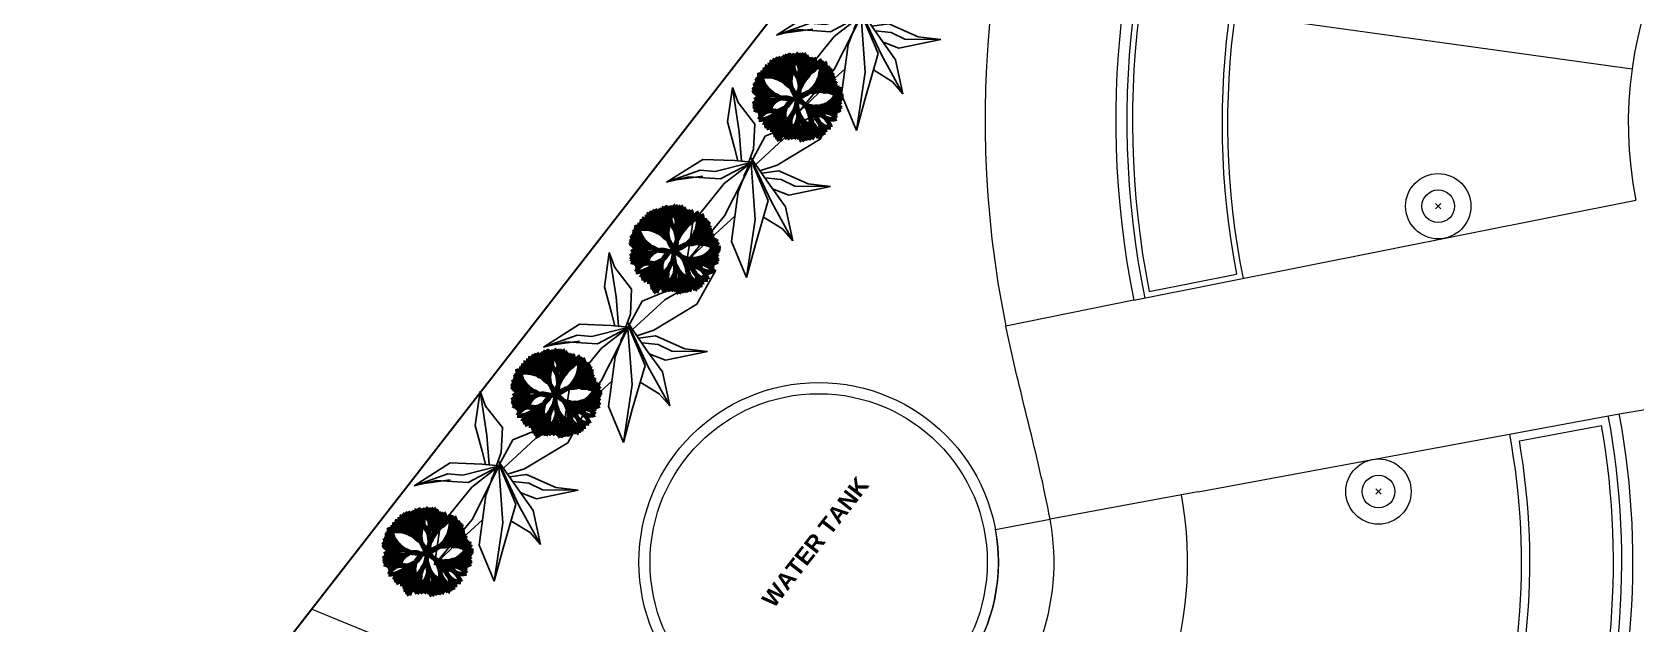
# Model space of a CAD drawing. Header units: metres. Extents: x 251860 to 269438, y 1966787 to 1972367.
# Drawn here: x 266822 to 267411, y 1969971 to 1970188 of the extents above; entities that cross this region are included whole.
import ezdxf

# ---------------------------------------------------------------- set-up
doc = ezdxf.new("R2010")
doc.units = ezdxf.units.M
doc.header["$MEASUREMENT"] = 0
doc.header["$PDMODE"] = 3
doc.header["$PDSIZE"] = -2
doc.layers.get('0').update_dxf_attribs({"linetype": 'CONTINUOUS', "lineweight": 100})
for name, color, linetype in [('PDF3_POINTS_line', 6, 'CONTINUOUS'), ('PDF3_Text', 7, 'CONTINUOUS'), ('zelen', 74, 'CONTINUOUS')]:
    doc.layers.add(name, color=color, linetype=linetype)
doc.layers.add('Wall', color=7, linetype='CONTINUOUS', lineweight=20)
doc.styles.add('PDF Arial Bold', font='arialbd.ttf')

# ---------------------------------------------------------------- blocks, each defined once
blk = doc.blocks.new('z_25')
at = {"linetype": 'ByBlock', "lineweight": -2}
for p, q in [((-76, 536), (-39, 751)), ((-61, 377), (-39, 751)), ((-39, 751), (76, 531)), ((-406, 611), (-194, 482)), ((-327, 408), (-406, 611)), ((-232, 280), (-406, 611)), ((-116, 339), (-76, 536)), ((76, 531), (61, 212)), ((-228, 135), (-327, 408)), ((-194, 482), (-41, 202)), ((234, 234), (362, 421)), ((362, 421), (262, 169)), ((269, 311), (362, 421)), ((0, 0), (-61, 377)), ((97, 202), (269, 311)), ((199, 255), (321, 374)), ((-407, 227), (-506, 250)), ((-506, 250), (-341, 103)), ((-506, 250), (-249, 130)), ((-265, 238), (-407, 227)), ((-2, 9), (-232, 280)), ((61, 212), (7, 23)), ((153, 185), (234, 234)), ((-341, 103), (-181, 50)), ((-249, 130), (6, -10)), ((4, -4), (-228, 135)), ((-41, 202), (11, 7)), ((8, 18), (97, 202)), ((10, 12), (153, 185)), ((262, 169), (95, 56)), ((-496, -170), (-314, 31)), ((-314, 31), (-206, 59)), ((-127, 31), (-217, -21)), ((-181, 50), (25, -22)), ((-93, 19), (-171, -57)), ((-141, -79), (-74, 13)), ((-10, 100), (28, -183)), ((95, 56), (0, 0)), ((16, 9), (40, -74)), ((178, -109), (56, 32)), ((142, -10), (76, 44)), ((-311, -39), (-496, -170)), ((-370, -100), (-496, -170)), ((-171, -57), (-370, -100)), ((-217, -21), (-311, -39)), ((-265, -373), (-141, -79)), ((-30, -3), (-83, -276)), ((40, -74), (127, -207)), ((274, -116), (142, -10)), ((28, -183), (-124, -430)), ((378, -310), (178, -109)), ((378, -310), (274, -116)), ((-83, -276), (-233, -619)), ((127, -207), (293, -254)), ((293, -254), (378, -310)), ((-233, -619), (-265, -373)), ((-124, -430), (-233, -619))]:
    blk.add_line(p, q, dxfattribs=at)
blk = doc.blocks.new('z_68')
at = {"color": 86, "linetype": 'Continuous'}
for centre, radius, start, end in [((-148, 370), 147, 183.6832, 248.8474), ((-352, 220), 152, 4.7143, 67.8163), ((-81, 413), 180, 193.5994, 242.7133), ((-291, 243), 133, 4.9325, 74.201), ((-166, 394), 60.4, 141.6219, 241.8227), ((-330, 352), 142, 353.7714, 34.3944), ((-151, 419), 50.6, 146.2148, 215.5863), ((-254, 417), 67.6, 336.8375, 25.7602), ((-106, 423), 77.2, 158.8629, 231.8014), ((-285, 366), 137, 354.9299, 38.2776), ((-127, 434), 34.5, 125.1476, 215.1675), ((-186, 441), 44.3, 315.9686, 28.5539), ((1, 387), 149, 148.1293, 211.6066), ((-273, 379), 170, 332.7316, 30.423), ((-39, 429), 72.7, 136.9706, 214.0961), ((-165, 436), 84.9, 322.5461, 30.2051), ((-34, 455), 51.6, 143.4666, 212.636), ((-103, 454), 42.1, 308.0621, 48.0716), ((-26, 476), 35.4, 162.0876, 254.9372), ((-62, 455), 32.1, 336.7056, 85.2676), ((35, 448), 61.2, 148.6867, 206.3859), ((-44, 447), 42.6, 315.3788, 50.8821), ((98, 426), 97.5, 144.1247, 209.9983), ((-41, 432), 79.2, 313.0665, 40.4805), ((148, 372), 120, 145.6159, 212.0121), ((-73, 376), 138, 329.0835, 27.8381), ((97, 451), 46.7, 135.7289, 216.7307), ((28, 451), 48.5, 313.9166, 42.0854), ((159, 385), 94.9, 134.1111, 205.5497), ((-4, 413), 105, 318.2431, 22.2882), ((248, 304), 161, 142.2526, 184.7932), ((11, 371), 113, 315.1897, 16.2404), ((163, 412), 64.7, 118.1173, 194.1612), ((59, 451), 75.7, 305.529, 13.8056), ((208, 373), 87.1, 135.6289, 203.2703), ((88, 357), 108, 293.0154, 1.6548), ((66, 403), 85.3, 320.2817, 21.1504), ((93, 387), 79.9, 299.7947, 10.8598), ((218, 278), 84.8, 104.8433, 190.8351), ((232, 325), 97.2, 128.4546, 183.4176), ((163, 444), 19.1, 87.7834, 216.2289), ((136, 455), 28.8, 295.9976, 16.1714), ((202, 400), 51.9, 112.7761, 185.856), ((135, 439), 47.5, 288.713, 11.2589), ((227, 381), 53.3, 104.201, 194.4012), ((124, 434), 89.9, 304.2378, 359.5829), ((205, 421), 24.3, 99.2784, 171.3916), ((184, 440), 17.6, 266.1586, 15.4849), ((255, 311), 60.3, 91.8605, 175.7336), ((192, 374), 61.2, 275.8545, 358.0593), ((194, 411), 53.4, 276.1637, 357.1543), ((249, 361), 46.8, 91.7786, 182.4828), ((198, 427), 32.2, 287.5588, 1.0547), ((239, 401), 28.3, 107.0612, 187.7677), ((240, 389), 52.6, 274.952, 350.0502), ((309, 312), 69.7, 104.8358, 158.3298), ((321, 326), 44.9, 97.023, 194.188), ((256, 379), 67.9, 291.8243, 352.6819), ((-398, 39), 158, 15.6317, 103.0399), ((-235, 317), 234, 211.6708, 264.7928), ((-258, 374), 196, 226.8371, 279.6115), ((-398, -104), 335, 57.1, 88.9879), ((-266, 327), 116, 193.4902, 265.1113), ((-399, 162), 139, 21.1582, 81.5772), ((-242, 361), 98.4, 190.1254, 258.4489), ((-368, 237), 110, 14.1334, 74.4408), ((125, 285), 76.7, 129.5904, 214.9904), ((248, 164), 196, 127.2528, 187.8803), ((-115, 310), 247, 313.1476, 1.2102), ((4, 303), 82.6, 311.7047, 29.8857), ((75, 306), 133, 282.2224, 2.3823), ((303, 130), 205, 117.7333, 167.1791), ((188, 277), 62.5, 260.6789, 0.9431), ((257, 197), 80.9, 94.8183, 164.0455), ((289, 258), 86.3, 96.7641, 173.2337), ((210, 336), 69.2, 265.9009, 6.4786), ((347, 228), 103, 105.7731, 167.7334), ((186, 370), 140, 295.6392, 342.2693), ((393, 160), 155, 109.4994, 136.9089), ((291, 311), 50.8, 259.0641, 354.3395), ((273, 287), 132, 273.4935, 346.3568), ((402, 133), 123, 90.3381, 167.7122), ((387, 212), 83.4, 126.1873, 171.9), ((297, 265), 42.8, 283.5886, 18.8322), ((342, 298), 31.9, 79.6966, 175.7556), ((310, 336), 39.2, 271.4011, 348.9236), ((382, 245), 44.7, 92.1528, 177.3641), ((329, 296), 50.9, 278.2551, 352.0256), ((366, 206), 66.3, 264.1118, 349.9981), ((368, 288), 33.3, 255.9485, 344.7487), ((391, 252), 29, 71.8727, 177.5899), ((418, 141), 55.5, 76.143, 176.5124), ((420, 175), 53.4, 80.2322, 170.7901), ((379, 233), 50.4, 256.6638, 354.3586), ((-405, -51), 133, 47.6242, 116.3703), ((-369, 191), 155, 232.3928, 289.0729), ((-333, -142), 183, 70.5173, 130.8948), ((-427, 393), 397, 266.2174, 293.1983), ((-403, -24), 142, 55.0608, 109.8401), ((-372, 206), 125, 230.921, 294.5931), ((-372, 182), 229, 262.8943, 317.9077), ((-220, -236), 262, 87.5171, 133.5965), ((264, 219), 170, 252.2856, 312.6971), ((377, 128), 95.7, 232.041, 317.4503), ((396, -93), 165, 71.9408, 116.9441), ((347, 195), 91.2, 260.6816, 336.3986), ((440, 26), 133, 94.1518, 143.8725), ((392, 135), 68.4, 244.6403, 341.1924), ((445, 14), 100, 83.6931, 144.2356), ((441, -48), 91.5, 58.3812, 119.5333), ((443, 87), 72.9, 228.9093, 308.5468), ((-459, -121), 23.8, 64.3194, 180.1506), ((-487, -75), 46.8, 274.775, 327.7433), ((-450, -106), 32.2, 63.8642, 164.9126), ((-472, -42), 56.6, 260.8137, 319.621), ((-426, -105), 61.6, 75.5349, 147.3156), ((-466, 12), 84.2, 261.5672, 316.5813), ((-383, -96), 89.8, 75.3344, 144.8904), ((-442, 56), 101, 261.6902, 318.8637), ((-444, -62), 50.8, 260.8552, 343.7736), ((-410, -121), 42.6, 66.2708, 168.5265), ((-371, -131), 84.1, 73.7967, 136.5993), ((-406, -7), 72, 248.2341, 323.5826), ((-473, 104), 235, 280.7516, 321.5123), ((-261, -247), 207, 96.4976, 144.4202), ((-356, -221), 77, 69.1503, 149.5623), ((-417, -48), 134, 267.8781, 309.7178), ((-402, 120), 266, 267.6527, 316.8691), ((-229, -313), 248, 84.6724, 137.8772), ((-325, -244), 85.4, 69.7783, 150.4858), ((-384, -75), 128, 263.3238, 315.6901), ((-355, -97), 140, 263.7718, 329.9129), ((-264, -284), 116, 73.1013, 155.8555), ((-292, -107), 156, 271.8374, 352.1545), ((-77, -348), 226, 105.8021, 157.9309), ((147, -250), 172, 26.7163, 89.4654), ((312, 15), 188, 209.5725, 266.6092), ((223, -286), 206, 45.5953, 96.7829), ((350, 80), 220, 227.6582, 274.5736), ((179, -287), 140, 15.2055, 73.4335), ((348, -122), 133, 193.5469, 255.092), ((332, 62), 164, 241.9956, 297.1513), ((332, -255), 187, 66.3523, 112.9171), ((274, -224), 54.5, 16.1716, 103.2737), ((316, -152), 56.9, 200.7434, 279.5426), ((268, -225), 92.1, 14.4757, 85.2332), ((422, -44), 171, 212.358, 247.8743), ((409, -100), 99, 207.6518, 275.7647), ((320, -262), 118, 32.6713, 88.8509), ((317, -335), 229, 53.1036, 87.7156), ((423, -42), 113, 214.2354, 286.3594), ((416, -196), 152, 64.2867, 119.6833), ((407, 79), 157, 245.2293, 298.7459), ((430, -22), 105, 229.1074, 294.3725), ((401, -221), 124, 55.0763, 106.547), ((476, -105), 102, 81.9806, 141.5702), ((429, 13), 63.5, 239.4601, 343.3963), ((428, -185), 104, 59.4734, 103.628), ((448, -11), 90.4, 240.5694, 291.3512), ((-248, -356), 102, 116.357, 160.3901), ((-350, -259), 63.8, 275.5656, 352.3302), ((-264, -291), 70.8, 102.1715, 174.8796), ((-355, -209), 78.6, 285.4191, 349.1615), ((-226, -331), 72.9, 94.9728, 190.34), ((-342, -240), 113, 293.1081, 353.7713), ((-243, -376), 54.5, 100.2324, 168.3254), ((-312, -299), 67.3, 283.4977, 339.7801), ((-198, -420), 96.4, 100.3612, 150.1928), ((-276, -309), 63.6, 265.5089, 337.9725), ((-186, -415), 75.8, 99.379, 165.6267), ((-259, -338), 58.7, 270.0752, 352.9011), ((-94, -340), 150, 117.0311, 178.4753), ((-291, -216), 128, 291.2352, 1.3744), ((-127, -364), 91.5, 116.0884, 168.1091), ((-249, -267), 85, 292.8853, 348.9183), ((-153, -397), 62.9, 129.034, 190.2749), ((-236, -314), 103, 294.3385, 349.2686), ((-116, -410), 77.8, 105.2898, 178.5727), ((-216, -253), 100, 283.8028, 342.1607), ((-94, -383), 103, 105.3834, 161.1006), ((84, -385), 222, 125.4495, 194.3833), ((-54, -309), 133, 352.8763, 53.6923), ((-70, -482), 268, 18.4462, 59.431), ((239, -234), 173, 185.6314, 251.5275), ((208, -332), 136, 176.6795, 236.2095), ((-10, -437), 143, 357.2572, 51.8918), ((-34, -617), 359, 46.026, 63.8202), ((206, -276), 83.2, 193.0285, 276.8178), ((171, -403), 91.4, 35.6397, 95.7045), ((228, -277), 74.1, 207.5481, 283.7961), ((258, -321), 38.5, 187.7168, 304.4986), ((218, -413), 85.4, 44.1762, 85.3443), ((263, -374), 53.9, 29.3099, 111.5931), ((293, -291), 59.6, 216.5656, 287.0761), ((254, -301), 66, 4.7965, 82.2404), ((331, -229), 67.2, 180.7734, 260.5601), ((326, -295), 47.2, 161.1105, 274.4944), ((274, -339), 54.9, 357.0116, 85.6827), ((373, -199), 73.4, 188.605, 258.98), ((297, -275), 62.4, 2.8758, 86.327), ((282, -338), 85.8, 25.3111, 73.0248), ((362, -249), 52.9, 189.1464, 267.3617), ((328, -333), 33, 5.791, 111.6106), ((352, -294), 36.5, 193.7223, 284.1234), ((320, -250), 58.9, 353.8825, 92.0321), ((405, -178), 82.4, 191.172, 251.9177), ((-244, -369), 48.9, 306.3661, 19.1068), ((-168, -434), 34, 99.6572, 183.1618), ((-212, -399), 37.6, 286.0562, 356.8357), ((-157, -438), 31.8, 127.0247, 210.2404), ((-194, -427), 28.3, 290.487, 37.5911), ((-131, -411), 37.8, 113.8463, 210.2532), ((-173, -395), 36.2, 285.924, 44.7697), ((-166, -429), 28.7, 284.6561, 26.2956), ((-109, -453), 48.7, 132.16, 189.1742), ((-94, -450), 30.3, 127.5503, 224.1965), ((-128, -447), 27.1, 297.2401, 57.4513), ((-32, -425), 72.5, 123.3541, 203.8422), ((-145, -397), 74.3, 309.3952, 19.6081), ((-32, -551), 241, 25.0348, 53.1431), ((200, -363), 87, 176.7389, 261.4389), ((91, -529), 154, 36.3427, 69.5492), ((223, -353), 85, 201.8372, 264.0548), ((232, -364), 64.8, 172.1213, 265.1214), ((168, -415), 60, 346.9987, 90.244), ((205, -413), 50.4, 10.8525, 89.1645), ((255, -353), 50.5, 190.9945, 269.0226), ((267, -348), 40.7, 194.689, 281.2603), ((223, -413), 58.3, 25.7085, 81.5835), ((285, -360), 25.5, 194.9585, 313.0302), ((244, -480), 117, 60.0427, 80.4027), ((299, -344), 30.3, 211.4703, 327.2679), ((297, -419), 64.6, 64.9944, 110.7064)]:
    blk.add_arc(centre, radius, start, end, dxfattribs=at)
at = {"color": 244, "ltscale": 2}
for centre, radius, start, end in [((94, 402), 285, 182.7633, 220.2681), ((-279, 256), 159, 350.9158, 56.4676), ((197, 250), 316, 140.1927, 231.9127), ((197, 250), 316, 140.1927, 231.9127), ((-294, 195), 354, 326.6718, 45.9965), ((-294, 195), 354, 326.6718, 45.9965), ((-124, 378), 213, 211.7537, 257.205), ((-312, 108), 158, 24.1229, 87.271), ((-211, 7), 168, 8.8778, 118.165), ((-211, 7), 168, 8.8778, 118.165), ((-81, 266), 118, 180.6823, 254.9928), ((-205, 167), 97.1, 347.7275, 86.5018), ((-27, 241), 242, 276.8124, 355.2462), ((273, -49), 276, 102.4187, 169.64), ((-27, 241), 242, 276.8124, 355.2462), ((273, -49), 276, 102.4187, 169.64), ((320, 142), 120, 96.5443, 185.0063), ((195, 244), 113, 273.2227, 8.7941), ((-305, -139), 225, 52.3333, 100.5116), ((-218, 203), 175, 223.0994, 285.2758), ((-88, 255), 226, 206.1263, 280.9166), ((-88, 255), 226, 206.1263, 280.9166), ((-116, -147), 189, 51.4847, 150.4796), ((-116, -147), 189, 51.4847, 150.4796), ((-185, 217), 285, 250.5559, 310.8185), ((-185, 217), 285, 250.5559, 310.8185), ((123, -256), 284, 115.2559, 188.7459), ((123, -256), 284, 115.2559, 188.7459), ((-292, -35), 296, 296.9632, 7.0387), ((-292, -35), 296, 296.9632, 7.0387), ((250, -66), 257, 164.9611, 278.5253), ((250, -66), 257, 164.9611, 278.5253), ((221, 259), 338, 229.6992, 311.5503), ((221, 259), 338, 229.6992, 311.5503), ((-131, -406), 428, 11.581, 71.9055), ((-131, -406), 428, 11.581, 71.9055), ((227, -474), 527, 65.535, 114.0997), ((227, -474), 527, 65.535, 114.0997), ((140, 196), 148, 266.4743, 345.5895), ((315, -39), 201, 99.0241, 154.2486), ((329, -51), 155, 70.845, 135.8807), ((269, 198), 106, 262.8203, 344.2968), ((348, 81), 90.9, 75.4836, 172.5015), ((-126, -307), 249, 82.1944, 142.1523), ((-126, -307), 249, 82.1944, 142.1523), ((-255, 11), 178, 247.9013, 336.4453), ((-255, 11), 178, 247.9013, 336.4453), ((191, -249), 235, 146.1403, 192.9375), ((-237, -170), 238, 326.5048, 12.5731), ((258, -231), 266, 163.006, 206.4028), ((-174, -267), 212, 337.0155, 32.3933), ((-311, -241), 269, 312.0836, 7.7492), ((94, -381), 165, 130.295, 218.4672), ((-209, -352), 219, 322.8143, 25.9478), ((152, -360), 136, 146.0669, 237.8395), ((180, -208), 155, 177.4751, 229.0935), ((-135, -421), 221, 345.7306, 38.1758)]:
    blk.add_arc(centre, radius, start, end, dxfattribs=at)

msp = doc.modelspace()

# ---------------------------------------------------------------- linework, layer by layer
at = {"layer": 'PDF3_POINTS_line', "lineweight": 30}
msp.add_line((267584.74883, 1970824.49009), (266640.34971, 1969610.7617), dxfattribs=at)
at = {"layer": 'Wall', "ltscale": 2}
for p, q in [((267264.12288, 1970195.11265), (267409.93952, 1970174.85689)), ((267226.89393, 1970089.82433), (267411.36301, 1970126.65729)), ((267232.50791, 1970093.03031), (267264.59742, 1970099.43763)), ((267226.88682, 1970089.85928), (267179.84977, 1970080.29288)), ((267405.23339, 1970048.10526), (267480.57553, 1970060.89118)), ((267250.4978, 1970019.38936), (267405.23339, 1970048.10526)), ((267368.53211, 1970038.17484), (267398.73964, 1970043.78076)), ((267405.77823, 1970045.08699), (267405.79301, 1970045.08973)), ((267250.4978, 1970019.38936), (267244.3535, 1970018.2491)), ((267244.3535, 1970018.2491), (267196.10504, 1970009.29513)), ((267176.00152, 1970005.56431), (267196.10504, 1970009.29513)), ((267078.34411, 1969913.45748), (266924.73507, 1969976.24974))]:
    msp.add_line(p, q, dxfattribs=at)
for centre, radius in [((267338.72823, 1970124.38663), 12), ((267338.72823, 1970124.38663), 6), ((267111.06969, 1969993.51424), 66.04049), ((267111.06969, 1969993.51424), 61.95114), ((267316.76721, 1970019.49673), 12), ((267316.76721, 1970019.49673), 6)]:
    msp.add_circle(centre, radius, dxfattribs=at)
for centre, radius, start, end in [((267551.26562, 1970155.83143), 379.01953, 39.28423984, 191.50219444), ((267551.26562, 1970155.83143), 331.01953, 39.28423984, 191.50219444), ((267551.32301, 1970155.8055), 326.98127, 39.29017625, 191.49836795), ((267551.32301, 1970155.8055), 324.93659, 39.64872579, 191.13913119), ((267553.13597, 1970154.96511), 293.83293, 40.00485726, 190.89305393), ((267553.13597, 1970154.96511), 291.78825, 39.60615329, 191.29175789), ((267553.13597, 1970154.96511), 144.57145, 39.60615329, 191.29175789), ((267111.47338, 1969998.25278), 374.37944, 247.97048721, 21.63207505), ((267026.02231, 1969868.3816), 298.99651, 47.78570304, 47.79420564), ((267111.26868, 1969993.48232), 298.99651, 247.72270981, 10.52634144), ((267111.17082, 1969993.51715), 294.99554, 247.74286405, 10.51639745), ((267111.17082, 1969993.51715), 291.92852, 248.34504057, 9.91446582), ((267111.06969, 1969993.51424), 258.24021, 247.76625017, 10.51336977), ((267111.06969, 1969993.51424), 261.30722, 248.43825009, 9.84086196), ((267111.06969, 1969993.51424), 135.55954, 247.76625017, 10.51336977), ((267111.06969, 1969993.51424), 86.48727, 247.76625017, 10.51336977), ((267111.06969, 1969993.51424), 66.04049, 247.76625017, 10.51336977)]:
    msp.add_arc(centre, radius, start, end, dxfattribs=at)
at = {"layer": 'Wall'}
msp.add_open_spline([(267196.10504, 1970009.29513), (267191.67759, 1970033.15246), (267184.69642, 1970056.4755), (267179.85791, 1970080.25286)], degree=3, dxfattribs=at)
at = {"layer": 'Wall', "ltscale": 2}
for p in [(267338.72823, 1970124.38663), (267316.76721, 1970019.49673)]:
    msp.add_point(p, dxfattribs=at)

# ---------------------------------------------------------------- block references
at = {"xscale": 0.0338681415726884, "yscale": 0.0338681415726884, "zscale": 0.0338681415726884, "rotation": 53.23938224766656}
for p in [(267103.10068, 1970164.14686), (267057.92046, 1970108.16106), (267014.39276, 1970055.29088), (266967.117, 1969997.02483)]:
    msp.add_blockref('z_68', p, dxfattribs=at)
at = {"layer": 'zelen', "xscale": 0.0578983821709191, "yscale": 0.0578983821709191, "zscale": 0.0578983821709191, "rotation": 143.866014161281}
for p in [(267126.90386, 1970194.64432), (267086.4733, 1970140.57643), (267041.21646, 1970079.92512), (266993.73053, 1970028.9679)]:
    msp.add_blockref('z_25', p, dxfattribs=at)

# ---------------------------------------------------------------- texts
at = {"layer": 'PDF3_Text', "lineweight": 30, "insert": (267094.59011, 1969976.32043), "char_height": 6.1340335, "width": 122.1544409, "attachment_point": 7, "rotation": 52.13320107, "style": 'PDF Arial Bold'}
msp.add_mtext('\\pxt5;WATER TANK', dxfattribs=at)

doc.saveas('drawing.dxf')
